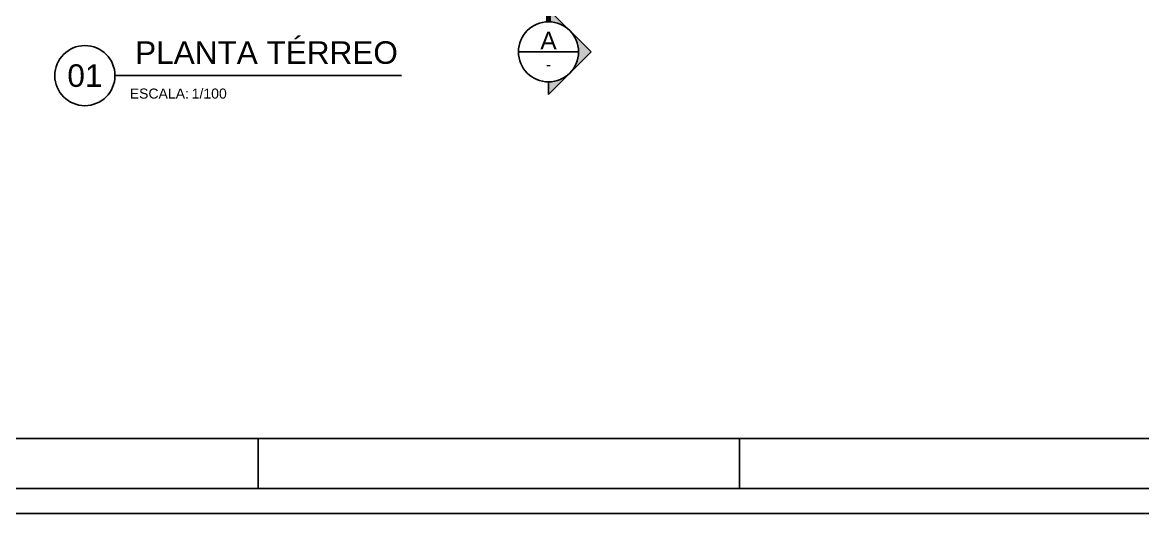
# Model space of a CAD drawing. Header units: metres. Extents: x 47642 to 47999, y 23306 to 23541.
# Drawn here: x 47659.64 to 47681.98, y 23342.06 to 23351.86 of the extents above; entities that cross this region are included whole.
import ezdxf
from ezdxf.enums import TextEntityAlignment as Align

# ---------------------------------------------------------------- set-up
doc = ezdxf.new("R2010")
doc.units = ezdxf.units.M
doc.header["$LTSCALE"] = 0.25
doc.linetypes.add('DIVIDEX2', pattern=[63.5, 25.4, -12.7, 0, -12.7, 0, -12.7])
doc.layers.add('0_MRG_AUX', color=7, linetype='Continuous', true_color=0xecbcd1, plot=False)
doc.layers.add('ARQ_COTA_AZUL', color=5, linetype='Continuous', lineweight=20, true_color=0x0000ff)
for name, color, linetype in [('MRG_EXTERNA', 1, 'Continuous'), ('MRG_INTERNA', 2, 'Continuous'), ('SIMB_01', 1, 'Continuous'), ('SIMB_02', 2, 'Continuous'), ('SIMB_PREENCHIMENTO', 253, 'Continuous'), ('SIMB_TXT', 1, 'Continuous')]:
    doc.layers.add(name, color=color, linetype=linetype)
doc.layers.add('SIMB_LCT', color=252, linetype='DIVIDEX2', lineweight=100)
doc.styles.add('SIMB', font='arial.ttf')

# ---------------------------------------------------------------- blocks, each defined once
blk = doc.blocks.new('FORMATO_A2')
at = {"layer": '0_MRG_AUX'}
blk.add_lwpolyline([(0.005, -0.005), (0.005, 0.425), (-0.599, 0.425), (-0.599, -0.005)], close=True, dxfattribs=at)
at = {"layer": 'MRG_EXTERNA'}
blk.add_lwpolyline([(0, 0), (0, 0.42), (-0.594, 0.42), (-0.594, 0)], close=True, dxfattribs=at)
at = {"layer": 'MRG_INTERNA'}
for p, q in [((-0.377, 0.01), (-0.377, 0)), ((-0.377, 0.01), (-0.377, 0)), ((-0.281, 0.01), (-0.281, 0))]:
    blk.add_line(p, q, dxfattribs=at)
blk.add_lwpolyline([(-0.569, 0.41), (-0.569, 0.01), (-0.01, 0.01), (-0.01, 0.41)], close=True, dxfattribs=at)
blk = doc.blocks.new('*U71')
at = {"layer": 'SIMB_PREENCHIMENTO', "transparency": 33554587}
h = blk.add_hatch(color=256, dxfattribs=at)
h.dxf.hatch_style = 1
h.paths.add_polyline_path([(0, 8.48), (-4.15, 4.33, -0.401827), (4.15, 4.33)])
h = blk.add_hatch(color=256, dxfattribs=at)
h.dxf.hatch_style = 1
h.paths.add_polyline_path([(-4.33, 4.15), (-8.48, 0), (-6, 0, -0.193399)])
h = blk.add_hatch(color=256, dxfattribs=at)
h.dxf.hatch_style = 1
h.paths.add_polyline_path([(4.33, 4.15, -0.193399), (6, 0), (8.48, 0)])
at = {"layer": 'SIMB_01'}
for p, q in [((-8.48, 0), (0, 8.48)), ((8.48, 0), (0, 8.48)), ((0, -6), (0, 6)), ((-6, 0), (-8.48, 0)), ((6, 0), (8.48, 0))]:
    blk.add_line(p, q, dxfattribs=at)
blk.add_circle((0, 0), 6, dxfattribs=at)
at = {"layer": 'SIMB_LCT'}
blk.add_line((-6, 0), (-54.48, 0), dxfattribs=at)
at = {"layer": 'SIMB_TXT', "style": 'SIMB'}
for tag, height, p in [('000', 3.5, (-2.25, 0)), ('999', 2, (2.53, 0))]:
    blk.add_attdef(tag, text='', height=height, rotation=90, dxfattribs=at).set_placement(p, align=Align.MIDDLE_CENTER)
blk = doc.blocks.new('*U19')
at = {"layer": 'SIMB_02'}
blk.add_line((6, 0), (63.13, 0), dxfattribs=at)
blk.add_circle((0, 0), 6, dxfattribs=at)
at = {"layer": 'SIMB_TXT', "style": 'SIMB'}
blk.add_text('ESCALA:', height=2, dxfattribs=at).set_placement((8.94, -4.58))
blk.add_attdef('TITULO_DO_DESENHO', text='', height=4.5, dxfattribs=at).set_placement((10.02, 1), align=Align.BOTTOM_LEFT)
blk.add_attdef('NUM', text='', height=4.5, dxfattribs=at).set_placement((0, 0), align=Align.MIDDLE_CENTER)
blk.add_attdef('ESCALA', (21.3, -4.58), '', height=2, dxfattribs=at)
blk = doc.blocks.new('PAV_TER')
at = {"xscale": 0.1, "yscale": 0.1, "zscale": 0.1, "rotation": 270}
blk.add_blockref('*U71', (0.7, -4.289), dxfattribs=at).add_auto_attribs({'999': '-', '000': 'A'})
at = {"xscale": 0.1, "yscale": 0.1, "zscale": 0.1}
blk.add_blockref('*U19', (-8.545, -4.763), dxfattribs=at).add_auto_attribs({'TITULO_DO_DESENHO': 'PLANTA TÉRREO', 'NUM': '01', 'ESCALA': '1/100'})

msp = doc.modelspace()

# ---------------------------------------------------------------- block references
msp.add_blockref('PAV_TER', (47669.429, 23355.561))
at = {"layer": 'ARQ_COTA_AZUL', "xscale": 100, "yscale": 100, "zscale": 100}
msp.add_blockref('FORMATO_A2', (47702.041, 23342.557), dxfattribs=at)

doc.saveas('drawing.dxf')
